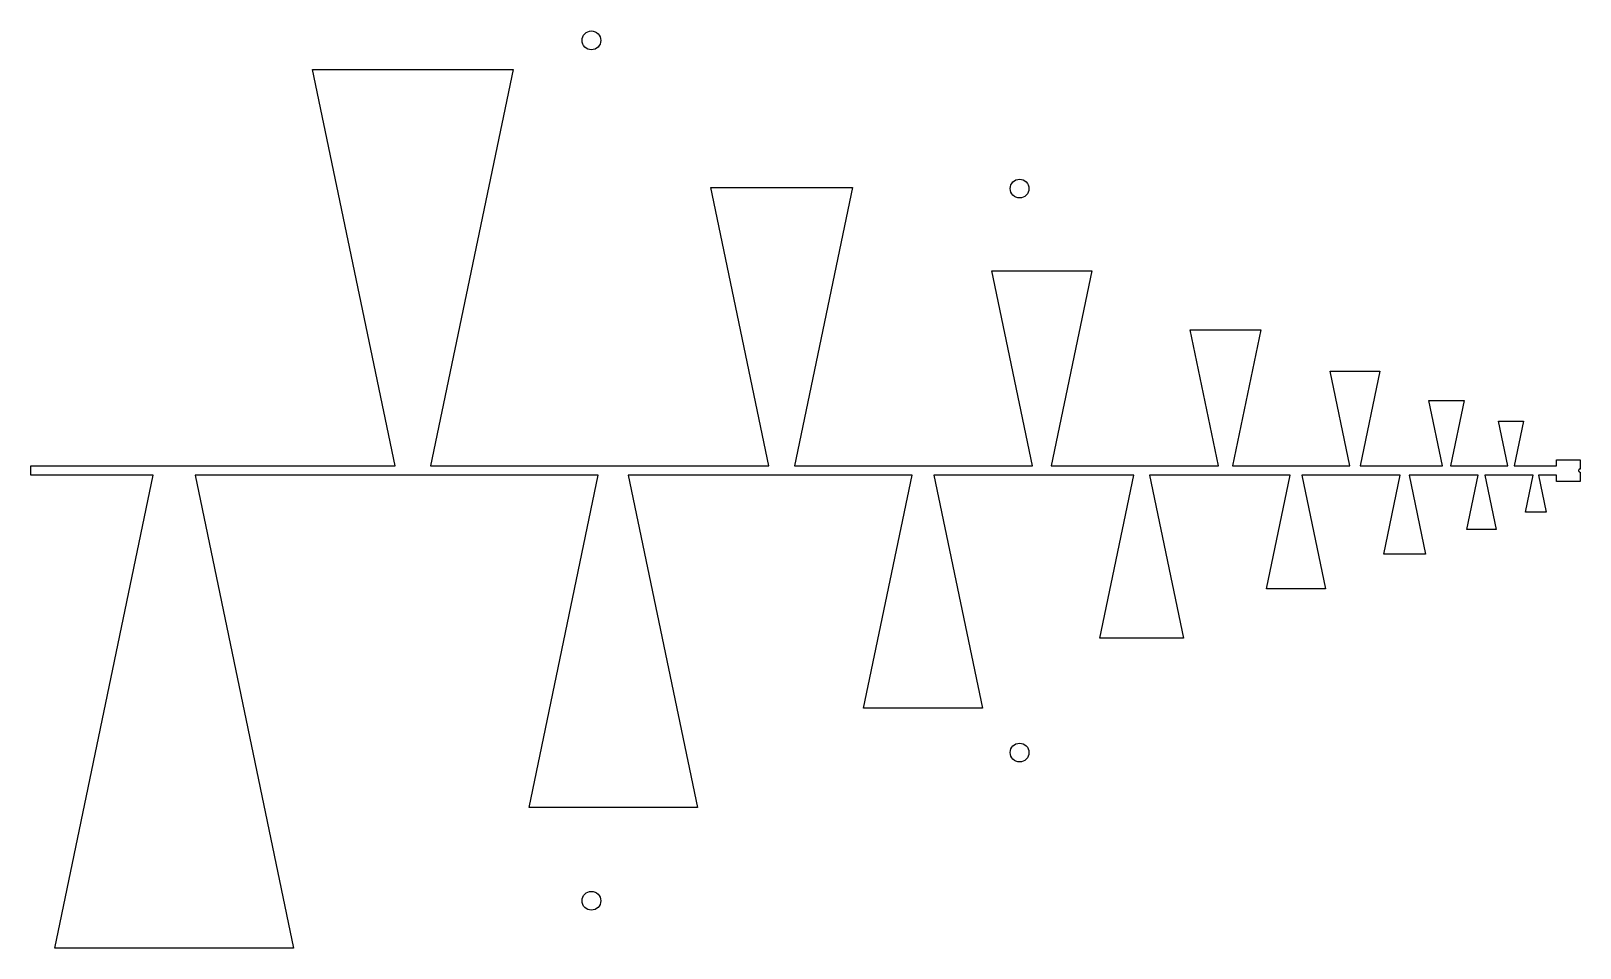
# Model space of a CAD drawing. Header units: millimetres. Extents: x 40 to 304, y -231 to -75.
import ezdxf

# ---------------------------------------------------------------- set-up
doc = ezdxf.new("R2010")
doc.units = ezdxf.units.MM
doc.layers.add('B.Cu', color=153, linetype='CONTINUOUS', true_color=0x4d7fc4)

msp = doc.modelspace()

# ---------------------------------------------------------------- linework, layer by layer
at = {"layer": 'B.Cu', "linetype": 'CONTINUOUS'}
for p, q in [((102.0737, -149.2), (88.0024, -81.6576)), ((88.0024, -81.6576), (122.1736, -81.6576)), ((122.1736, -81.6576), (108.1023, -149.2)), ((165.7871, -149.2), (155.9074, -101.7776)), ((155.9074, -101.7776), (180.0186, -101.7776)), ((180.0186, -101.7776), (170.1389, -149.2)), ((210.7432, -149.2), (203.8212, -115.9743)), ((203.8212, -115.9743), (220.834, -115.9743)), ((220.834, -115.9743), (213.912, -149.2)), ((242.4643, -149.2), (237.6291, -125.9914)), ((237.6291, -125.9914), (249.6334, -125.9914)), ((249.6334, -125.9914), (244.7983, -149.2)), ((264.8466, -149.2), (261.484, -133.0596)), ((261.484, -133.0596), (269.9543, -133.0596)), ((269.9543, -133.0596), (266.5917, -149.2)), ((280.6396, -149.2), (278.3161, -138.0468)), ((278.3161, -138.0468), (284.2926, -138.0468)), ((284.2926, -138.0468), (281.9691, -149.2)), ((291.7832, -149.2), (290.1927, -141.5658)), ((290.1927, -141.5658), (294.4098, -141.5658)), ((294.4098, -141.5658), (292.8194, -149.2)), ((40, -150.8), (40, -149.2)), ((40, -149.2), (102.0737, -149.2)), ((108.1023, -149.2), (165.7871, -149.2)), ((170.1389, -149.2), (210.7432, -149.2)), ((213.912, -149.2), (242.4643, -149.2)), ((244.7983, -149.2), (264.8466, -149.2)), ((266.5917, -149.2), (280.6396, -149.2)), ((281.9691, -149.2), (291.7832, -149.2)), ((292.8194, -149.2), (300.0683, -149.2)), ((300.0683, -149.2), (300.0683, -148.15)), ((300.0683, -148.15), (304.0683, -148.15)), ((303.8186, -149.9877), (303.8183, -150)), ((303.8183, -150), (303.8186, -150.0123)), ((303.8195, -149.9755), (303.8186, -149.9877)), ((303.8186, -150.0123), (303.8195, -150.0245)), ((303.821, -149.9633), (303.8195, -149.9755)), ((303.8195, -150.0245), (303.821, -150.0367)), ((303.8231, -149.9512), (303.821, -149.9633)), ((303.821, -150.0367), (303.8231, -150.0488)), ((303.8258, -149.9393), (303.8231, -149.9512)), ((303.8231, -150.0488), (303.8258, -150.0607)), ((303.8291, -149.9274), (303.8258, -149.9393)), ((303.8258, -150.0607), (303.8291, -150.0726)), ((303.833, -149.9158), (303.8291, -149.9274)), ((303.8291, -150.0726), (303.833, -150.0842)), ((303.8374, -149.9043), (303.833, -149.9158)), ((303.833, -150.0842), (303.8374, -150.0957)), ((303.8423, -149.8931), (303.8374, -149.9043)), ((303.8374, -150.0957), (303.8423, -150.1069)), ((303.8479, -149.8822), (303.8423, -149.8931)), ((303.8423, -150.1069), (303.8479, -150.1178)), ((303.8539, -149.8715), (303.8479, -149.8822)), ((303.8479, -150.1178), (303.8539, -150.1285)), ((303.8605, -149.8611), (303.8539, -149.8715)), ((303.8539, -150.1285), (303.8605, -150.1389)), ((303.8675, -149.8511), (303.8605, -149.8611)), ((303.8605, -150.1389), (303.8675, -150.1489)), ((303.8751, -149.8414), (303.8675, -149.8511)), ((303.8675, -150.1489), (303.8751, -150.1586)), ((303.8831, -149.8321), (303.8751, -149.8414)), ((303.8751, -150.1586), (303.8831, -150.1679)), ((303.8916, -149.8232), (303.8831, -149.8321)), ((303.8831, -150.1679), (303.8916, -150.1768)), ((303.9004, -149.8148), (303.8916, -149.8232)), ((303.8916, -150.1768), (303.9004, -150.1852)), ((303.9097, -149.8067), (303.9004, -149.8148)), ((303.9004, -150.1852), (303.9097, -150.1933)), ((303.9194, -149.7992), (303.9097, -149.8067)), ((303.9097, -150.1933), (303.9194, -150.2008)), ((303.9294, -149.7921), (303.9194, -149.7992)), ((303.9194, -150.2008), (303.9294, -150.2079)), ((303.9398, -149.7856), (303.9294, -149.7921)), ((303.9294, -150.2079), (303.9398, -150.2144)), ((303.9505, -149.7795), (303.9398, -149.7856)), ((303.9398, -150.2144), (303.9505, -150.2205)), ((303.9615, -149.774), (303.9505, -149.7795)), ((303.9505, -150.2205), (303.9615, -150.226)), ((303.9727, -149.769), (303.9615, -149.774)), ((303.9615, -150.226), (303.9727, -150.231)), ((303.9841, -149.7646), (303.9727, -149.769)), ((303.9727, -150.231), (303.9841, -150.2354)), ((303.9958, -149.7608), (303.9841, -149.7646)), ((303.9841, -150.2354), (303.9958, -150.2392)), ((304.0076, -149.7575), (303.9958, -149.7608)), ((303.9958, -150.2392), (304.0076, -150.2425)), ((304.0196, -149.7548), (304.0076, -149.7575)), ((304.0076, -150.2425), (304.0196, -150.2452)), ((304.0317, -149.7527), (304.0196, -149.7548)), ((304.0196, -150.2452), (304.0317, -150.2473)), ((304.0438, -149.7512), (304.0317, -149.7527)), ((304.0317, -150.2473), (304.0438, -150.2488)), ((304.0561, -149.7503), (304.0438, -149.7512)), ((304.0438, -150.2488), (304.0561, -150.2497)), ((304.0683, -149.75), (304.0561, -149.7503)), ((304.0561, -150.2497), (304.0683, -150.25)), ((304.0683, -148.15), (304.0683, -149.2)), ((304.0683, -149.2), (304.0683, -149.75)), ((304.0683, -150.25), (304.0683, -150.8)), ((60.8513, -150.8), (40, -150.8)), ((44.068, -231.36), (60.8513, -150.8)), ((136.7005, -150.8), (67.9647, -150.8)), ((67.9647, -150.8), (84.748, -231.36)), ((124.9073, -207.4076), (136.7005, -150.8)), ((190.2198, -150.8), (141.8179, -150.8)), ((141.8179, -150.8), (153.6111, -207.4076)), ((181.9475, -190.5068), (190.2198, -150.8)), ((227.9829, -150.8), (193.9287, -150.8)), ((193.9287, -150.8), (202.2009, -190.5068)), ((222.1951, -178.5816), (227.9829, -150.8)), ((254.6286, -150.8), (230.698, -150.8)), ((230.698, -150.8), (236.4859, -178.5816)), ((250.5938, -170.1672), (254.6286, -150.8)), ((273.4298, -150.8), (256.6425, -150.8)), ((256.6425, -150.8), (260.6774, -170.1672)), ((270.6319, -164.23), (273.4298, -150.8)), ((286.6959, -150.8), (274.9489, -150.8)), ((274.9489, -150.8), (277.7469, -164.23)), ((284.7708, -160.0407), (286.6959, -150.8)), ((296.0565, -150.8), (287.866, -150.8)), ((287.866, -150.8), (289.7911, -160.0407)), ((294.7472, -157.0847), (296.0565, -150.8)), ((300.0683, -150.8), (296.9802, -150.8)), ((296.9802, -150.8), (298.2895, -157.0847)), ((300.0683, -151.85), (300.0683, -150.8)), ((304.0683, -151.85), (300.0683, -151.85)), ((304.0683, -150.8), (304.0683, -151.85)), ((298.2895, -157.0847), (294.7472, -157.0847)), ((289.7911, -160.0407), (284.7708, -160.0407)), ((277.7469, -164.23), (270.6319, -164.23)), ((260.6774, -170.1672), (250.5938, -170.1672)), ((236.4859, -178.5816), (222.1951, -178.5816)), ((202.2009, -190.5068), (181.9475, -190.5068)), ((153.6111, -207.4076), (124.9073, -207.4076)), ((84.748, -231.36), (44.068, -231.36))]:
    msp.add_line(p, q, dxfattribs=at)
at = {"layer": 'B.Cu'}
for centre in [(135.5342, -76.6921), (135.5342, -76.6921), (208.5342, -101.9479), (208.5342, -101.9479), (208.5342, -198.0521), (208.5342, -198.0521), (135.5342, -223.3079), (135.5342, -223.3079)]:
    msp.add_circle(centre, 1.6, dxfattribs=at)

doc.saveas('drawing.dxf')
